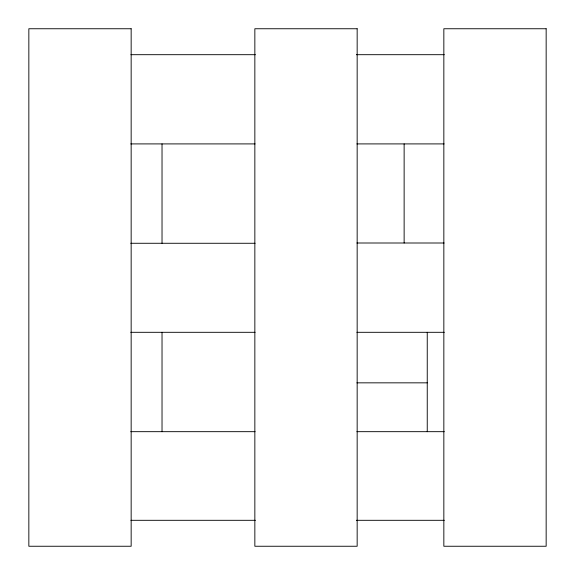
<?xml version="1.0" encoding="UTF-8"?>
<svg xmlns="http://www.w3.org/2000/svg" width="575" height="575" viewBox="0 0 575 575"><rect width="100%" height="100%" fill="white"/><g stroke="black" fill="none" stroke-linecap="round" stroke-linejoin="round"><path stroke-width="0.86" d="M130.92 54.69L255.401 54.69M356.356 54.69L444.31 54.69M130.791 143.908L255.084 143.908M356.91 143.908L444.108 143.908M356.91 243.002L444.108 243.002M130.791 243.275L255.084 243.275M130.791 332.307L255.084 332.307M356.91 332.307L444.295 332.307M356.91 382.842L427.247 382.842M130.791 431.674L255.084 431.674M356.91 431.674L444.295 431.674M130.92 520.31L255.401 520.31M356.356 520.31L444.31 520.31M427.247 332.307L427.247 431.674M404.132 143.908L404.132 243.002M162.028 143.908L162.028 243.275M162.028 332.307L162.028 431.674M131.157 28.75L28.843 28.75L28.843 546.25L131.157 546.25L131.157 28.75M357.161 28.75L254.847 28.75L254.847 546.25L357.161 546.25L357.161 28.75M546.157 28.75L443.842 28.75L443.842 546.25L546.157 546.25L546.157 28.75"/></g></svg>
